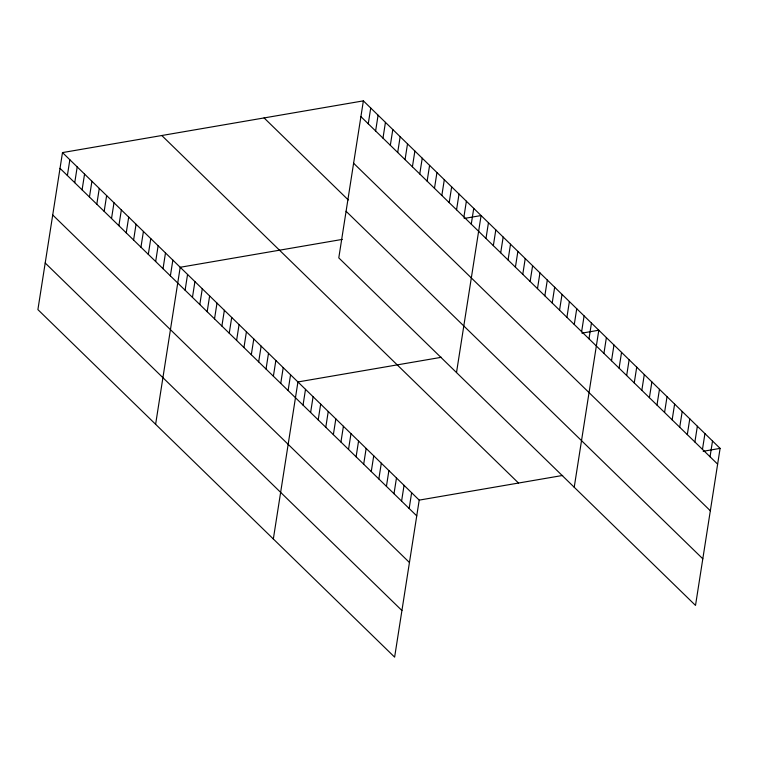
<?xml version="1.0" encoding="UTF-8"?>
<svg xmlns="http://www.w3.org/2000/svg" width="758" height="758" viewBox="0 0 758 758"><rect width="100%" height="100%" fill="white"/><g stroke="black" fill="none" stroke-linecap="round" stroke-linejoin="round"><path stroke-width="1.14" d="M62.488 152.585L37.9 309.615L394.624 657.139L419.212 500.119L62.488 152.585L363.376 100.861L720.1 448.385L695.512 605.415L338.788 257.881L363.376 100.861M67.377 175.524L69.85 159.749M74.739 182.687L77.202 166.921M82.091 189.86L84.564 174.084M89.453 197.023L91.917 181.257M96.806 204.196L99.279 188.42M104.168 211.359L106.632 195.592M111.521 218.531L113.994 202.756M118.883 225.695L121.346 209.928M126.235 232.867L128.708 217.091M133.597 240.03L136.061 224.264M140.95 247.203L143.423 231.427M148.312 254.366L150.776 238.599M155.665 261.538L158.138 245.763M163.027 268.702L165.49 252.935M170.379 275.874L172.852 260.098M155.617 424.3L180.205 267.271L342.275 239.405M185.094 290.21L187.567 274.434M192.456 297.373L194.92 281.606M199.809 304.545L202.282 288.77M207.171 311.709L209.634 295.942M214.523 318.881L216.996 303.105M221.886 326.044L224.359 310.278M229.238 333.217L231.711 317.441M236.6 340.38L239.073 324.614M243.953 347.552L246.426 331.777M251.315 354.716L253.788 338.949M258.668 361.888L261.14 346.112M266.03 369.051L268.503 353.285M273.382 376.224L275.855 360.448M280.744 383.387L283.217 367.621M288.106 390.56L290.57 374.784M273.335 538.985L297.932 381.956L441.393 357.293M303.039 405.113L305.512 389.337M310.619 412.494L313.092 396.728M318.199 419.875L320.672 404.109M368.265 123.791L370.728 108.024M325.779 427.266L328.252 411.49M375.617 130.963L378.09 115.197M333.359 434.647L335.832 418.88M382.979 138.127L385.443 122.36M340.939 442.037L343.412 426.261M390.332 145.299L392.805 129.533M348.519 449.418L350.992 433.652M397.694 152.462L400.158 136.696M356.099 456.799L358.572 441.033M405.047 159.635L407.52 143.868M363.679 464.19L366.152 448.423M412.409 166.798L414.882 151.031M371.259 471.571L373.732 455.804M419.761 173.97L422.234 158.204M378.839 478.961L381.312 463.185M427.124 181.134L429.596 165.367M386.428 486.342L388.892 470.576M434.476 188.306L436.949 172.54M394.008 493.733L396.472 477.957M441.838 195.469L444.311 179.703M401.588 501.114L404.052 485.347M449.191 202.642L451.664 186.875M409.168 508.495L411.632 492.728M456.553 209.805L459.026 194.039M463.905 216.977L466.378 201.211M471.268 224.141L473.741 208.374M456.506 372.566L481.093 215.547L464.171 218.456M485.982 238.476L488.455 222.71M493.344 245.649L495.808 229.882M500.697 252.812L503.17 237.046M508.059 259.985L510.522 244.209M515.412 267.148L517.885 251.381M522.774 274.32L525.237 258.544M530.126 281.483L532.599 265.717M537.488 288.656L539.952 272.88M544.841 295.819L547.314 280.053M552.203 302.992L554.666 287.216M559.556 310.155L562.029 294.388M566.918 317.327L569.381 301.551M574.27 324.49L576.743 308.724M581.632 331.663L584.096 315.887M588.985 338.826L591.458 323.06M574.223 487.252L598.811 330.223L581.888 333.141M603.927 353.38L606.391 337.613M611.507 360.77L613.971 344.994M619.087 368.151L621.551 352.385M626.667 375.532L629.131 359.766M634.247 382.923L636.72 367.156M641.827 390.304L644.3 374.537M649.407 397.694L651.88 381.918M656.987 405.075L659.46 389.309M664.567 412.466L667.04 396.69M672.147 419.847L674.62 404.08M679.727 427.228L682.2 411.461M687.307 434.618L689.78 418.842M694.887 441.999L697.36 426.233M702.467 449.39L704.94 433.614M710.047 456.771L712.52 441.004M419.212 500.119L562.682 475.446M703.178 451.294L720.1 448.385M360.903 116.628L717.627 464.152M353.607 163.245L710.331 510.769M264.087 117.926L348.282 199.96M346.084 211.274L702.808 558.798M161.786 135.511L518.51 483.045M60.024 168.352L416.748 515.885M52.719 214.969L409.443 562.502M45.196 262.998L401.93 610.531"/></g></svg>
